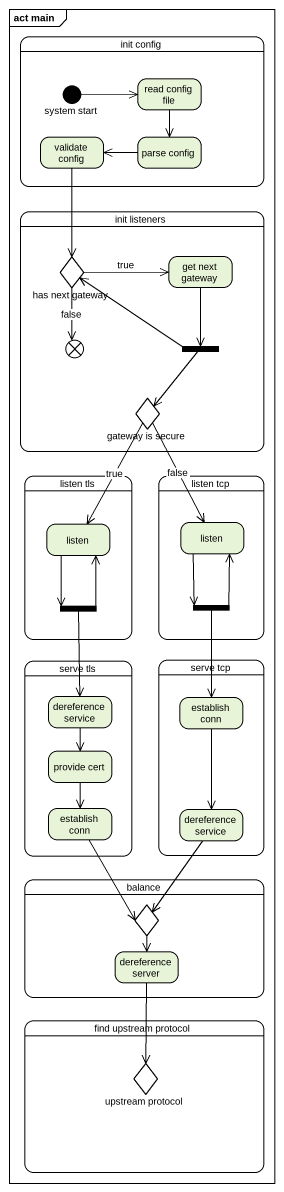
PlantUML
@startuml
mainframe act main
hide empty description
state "init config" as init_config {
  state "system start" as system_start <<start>>
  state "read config file" as read_config_file
  state "validate config" as validate_config
  state "parse config" as parse_config
}
state "init listeners" as init_listeners {
  state "has next gateway" as has_next_gateway <<choice>>
  state "get next gateway" as get_next_gateway
  state flowfinal1 <<end>>
  state fork1 <<fork>>
  state "gateway is secure" as gateway_is_secure <<choice>>
}
state "listen tls" as listen_tls {
  state listen
  state fork2 <<fork>>
}
state "listen tcp" as listen_tcp {
  state "listen" as listen_2
  state fork3 <<fork>>
}
state "serve tls" as serve_tls {
  state "dereference service" as dereference_service
  state "provide cert" as provide_cert
  state "establish conn" as establish_conn_2
}
state "serve tcp" as serve_tcp {
  state "establish conn" as establish_conn
  state "dereference service" as dereference_service_2
}
state balance {
  state choice1 <<choice>>
  state "dereference server" as dereference_server
}
state "find upstream protocol" as find_upstream_protocol {
  state "upstream protocol" as upstream_protocol <<choice>>
}
system_start -right-> read_config_file
read_config_file --> parse_config
validate_config --> has_next_gateway
parse_config -left-> validate_config
has_next_gateway -right-> get_next_gateway : true
has_next_gateway --> flowfinal1 : false
get_next_gateway --> fork1
fork1 -left-> has_next_gateway
fork1 --> gateway_is_secure
gateway_is_secure --> listen : true
gateway_is_secure --> listen_2 : false
listen --> fork2
listen_2 --> fork3
fork2 -up-> listen
fork2 --> dereference_service
fork3 -up-> listen_2
fork3 --> establish_conn
dereference_service --> provide_cert
establish_conn --> dereference_service_2
provide_cert --> establish_conn_2
establish_conn_2 --> choice1
dereference_service_2 --> choice1
choice1 --> dereference_server
dereference_server --> upstream_protocol
@enduml
